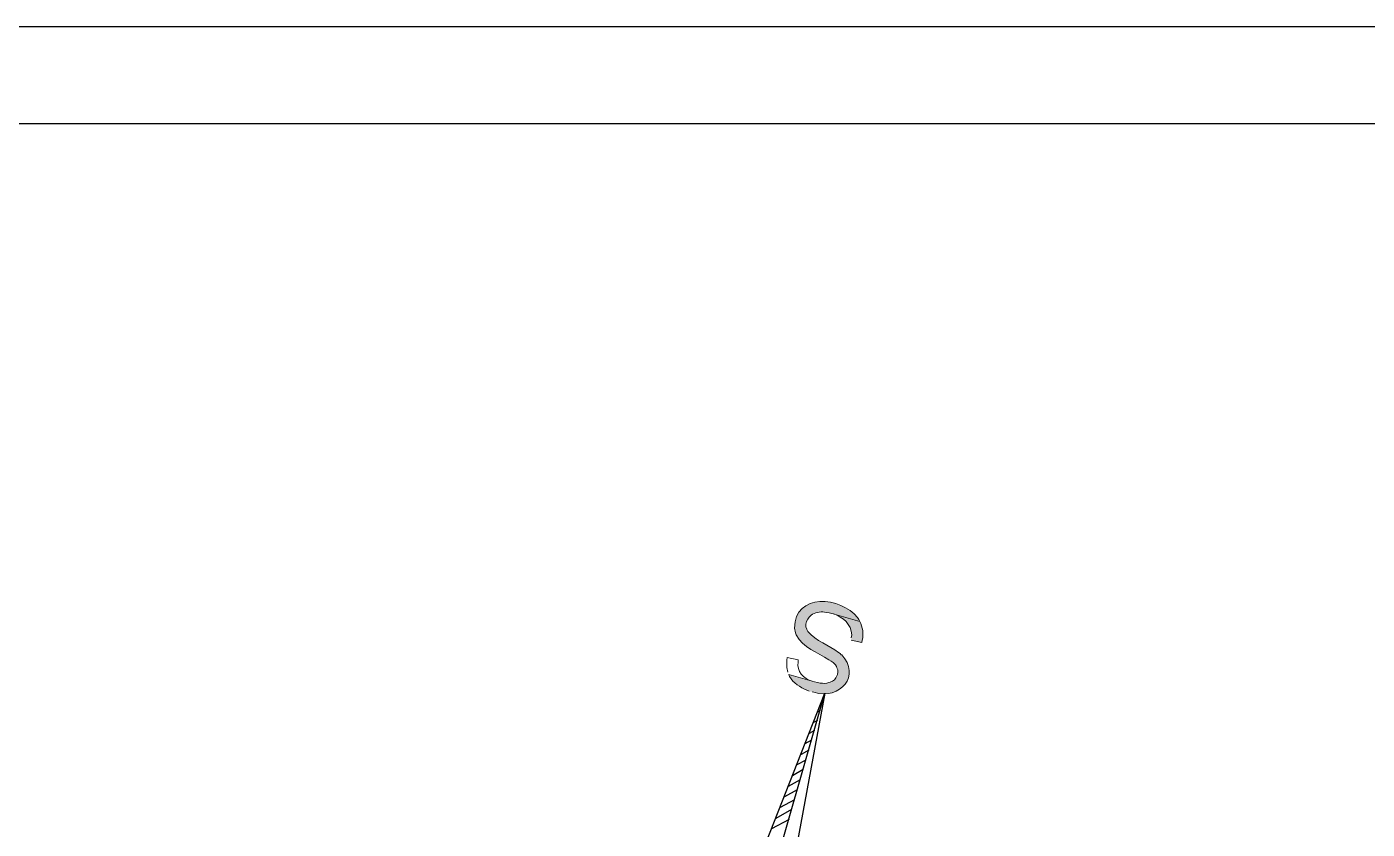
# Model space of a CAD drawing. Header units: millimetres. Extents: x -3 to 3438, y -2371 to 140.
# Drawn here: x 506.06 to 528.22, y 126.63 to 139.89 of the extents above; entities that cross this region are included whole.
import ezdxf

# ---------------------------------------------------------------- set-up
doc = ezdxf.new("R2010")
doc.units = ezdxf.units.MM
doc.layers.add('1- 1', color=1, linetype='Continuous')

msp = doc.modelspace()

# ---------------------------------------------------------------- hatches: boundary and pattern name
at = {"layer": '1- 1'}
h = msp.add_hatch(color=256, dxfattribs=at)
edge = h.paths.add_edge_path()
edge.add_spline(control_points=[(519.042, 128.902), (519.042, 128.902), (519.073, 128.895), (519.073, 128.895), (519.517, 128.758), (519.848, 129.18), (519.532, 129.511), (519.532, 129.511), (519.524, 129.511), (519.524, 129.511), (519.524, 129.511), (519.508, 129.534), (519.508, 129.534), (519.508, 129.534), (519.476, 129.55), (519.476, 129.55), (519.325, 129.675), (519.105, 129.739), (518.971, 129.898), (518.971, 129.898), (518.955, 129.929), (518.955, 129.929), (518.955, 129.929), (518.955, 129.937), (518.955, 129.937), (518.955, 129.937), (518.939, 129.977), (518.939, 129.977), (518.932, 130.036), (518.957, 130.091), (518.994, 130.135), (518.994, 130.135), (519.026, 130.166), (519.026, 130.166), (519.026, 130.166), (519.05, 130.182), (519.05, 130.182), (519.124, 130.219), (519.197, 130.235), (519.279, 130.214), (519.279, 130.214), (519.326, 130.206), (519.326, 130.206), (519.326, 130.206), (519.366, 130.198), (519.366, 130.198), (519.366, 130.198), (519.832, 130.064), (519.832, 130.064), (519.832, 130.064), (519.816, 130.095), (519.816, 130.095), (519.816, 130.095), (519.792, 130.127), (519.792, 130.127), (519.522, 130.477), (518.756, 130.541), (518.75, 129.953), (518.75, 129.953), (518.765, 129.874), (518.765, 129.874), (518.765, 129.874), (518.781, 129.842), (518.781, 129.842), (518.889, 129.628), (519.132, 129.556), (519.318, 129.432), (519.318, 129.432), (519.358, 129.408), (519.358, 129.408), (519.358, 129.408), (519.389, 129.384), (519.389, 129.384), (519.389, 129.384), (519.413, 129.361), (519.413, 129.361), (519.413, 129.361), (519.429, 129.345), (519.429, 129.345), (519.429, 129.345), (519.445, 129.321), (519.445, 129.321), (519.445, 129.321), (519.453, 129.297), (519.453, 129.297), (519.453, 129.297), (519.468, 129.266), (519.468, 129.266), (519.468, 129.266), (519.468, 129.226), (519.468, 129.226), (519.468, 129.226), (519.46, 129.187), (519.46, 129.187), (519.46, 129.187), (519.453, 129.163), (519.453, 129.163), (519.453, 129.163), (519.437, 129.132), (519.437, 129.132), (519.437, 129.132), (519.413, 129.1), (519.413, 129.1), (519.413, 129.1), (519.381, 129.076), (519.381, 129.076), (519.381, 129.076), (519.342, 129.06), (519.342, 129.06), (519.342, 129.06), (519.318, 129.053), (519.318, 129.053), (519.318, 129.053), (519.287, 129.045), (519.287, 129.045), (519.287, 129.045), (519.255, 129.037), (519.255, 129.037), (519.255, 129.037), (519.216, 129.045), (519.216, 129.045), (519.216, 129.045), (519.176, 129.045), (519.176, 129.045), (519.176, 129.045), (519.129, 129.053), (519.129, 129.053), (519.129, 129.053), (519.081, 129.068), (519.081, 129.068), (519.081, 129.068), (518.655, 129.187), (518.655, 129.187), (518.655, 129.187), (518.671, 129.155), (518.671, 129.155), (518.73, 129.044), (518.846, 128.979), (518.955, 128.926), (518.955, 128.926), (518.994, 128.91), (518.994, 128.91)], knot_values=[0, 0, 0, 0, 0.035278, 0.035278, 0.035278, 0.070556, 0.070556, 0.070556, 0.105833, 0.105833, 0.105833, 0.141111, 0.141111, 0.141111, 0.176389, 0.176389, 0.176389, 0.211667, 0.211667, 0.211667, 0.246944, 0.246944, 0.246944, 0.282222, 0.282222, 0.282222, 0.3175, 0.3175, 0.3175, 0.352778, 0.352778, 0.352778, 0.388056, 0.388056, 0.388056, 0.423333, 0.423333, 0.423333, 0.458611, 0.458611, 0.458611, 0.493889, 0.493889, 0.493889, 0.529167, 0.529167, 0.529167, 0.564444, 0.564444, 0.564444, 0.599722, 0.599722, 0.599722, 0.635, 0.635, 0.635, 0.670278, 0.670278, 0.670278, 0.705556, 0.705556, 0.705556, 0.740833, 0.740833, 0.740833, 0.776111, 0.776111, 0.776111, 0.811389, 0.811389, 0.811389, 0.846667, 0.846667, 0.846667, 0.881944, 0.881944, 0.881944, 0.917222, 0.917222, 0.917222, 0.9525, 0.9525, 0.9525, 0.987778, 0.987778, 0.987778, 1.023056, 1.023056, 1.023056, 1.058333, 1.058333, 1.058333, 1.093611, 1.093611, 1.093611, 1.128889, 1.128889, 1.128889, 1.164167, 1.164167, 1.164167, 1.199444, 1.199444, 1.199444, 1.234722, 1.234722, 1.234722, 1.27, 1.27, 1.27, 1.305278, 1.305278, 1.305278, 1.340556, 1.340556, 1.340556, 1.375833, 1.375833, 1.375833, 1.411111, 1.411111, 1.411111, 1.446389, 1.446389, 1.446389, 1.481667, 1.481667, 1.481667, 1.516944, 1.516944, 1.516944, 1.552222, 1.552222, 1.552222, 1.5875, 1.5875, 1.5875, 1.622778, 1.622778, 1.622778, 1.658056, 1.658056, 1.658056, 1.658056], degree=3, periodic=0)
edge.add_line((518.994, 128.91), (519.042, 128.902))
h = msp.add_hatch(color=256, dxfattribs=at)
edge = h.paths.add_edge_path()
edge.add_spline(control_points=[(519.69, 129.756), (519.69, 129.756), (519.863, 129.716), (519.863, 129.716), (519.863, 129.716), (519.871, 129.756), (519.871, 129.756), (519.9, 129.844), (519.876, 129.982), (519.832, 130.064), (519.832, 130.064), (519.366, 130.198), (519.366, 130.198), (519.366, 130.198), (519.397, 130.19), (519.397, 130.19), (519.552, 130.136), (519.692, 130.015), (519.697, 129.842), (519.697, 129.842), (519.69, 129.795), (519.69, 129.795)], knot_values=[0, 0, 0, 0, 0.035278, 0.035278, 0.035278, 0.070556, 0.070556, 0.070556, 0.105833, 0.105833, 0.105833, 0.141111, 0.141111, 0.141111, 0.176389, 0.176389, 0.176389, 0.211667, 0.211667, 0.211667, 0.246944, 0.246944, 0.246944, 0.246944], degree=3, periodic=0)
edge.add_line((519.69, 129.795), (519.69, 129.756))

# ---------------------------------------------------------------- linework, layer by layer
at = {"layer": '1- 1', "lineweight": 25}
for points in [[(294.776, 139.89), (294.776, -75.213), (584.919, -75.213), (584.919, 139.89), (294.776, 139.89)], [(540.25, 138.286), (296.285, 138.286), (296.285, -74.218)], [(515.709, 119.874), (519.255, 128.879), (517.494, 119.361)], [(516.348, 118.729), (519.255, 128.879)], [(519.176, 128.594), (519.137, 128.571)], [(519.224, 128.76), (519.208, 128.744)], [(519.129, 128.429), (519.066, 128.397)], [(519.081, 128.263), (518.994, 128.215)], [(518.987, 127.939), (518.86, 127.868)], [(519.034, 128.105), (518.923, 128.041)], [(518.939, 127.773), (518.789, 127.694)], [(518.892, 127.615), (518.718, 127.512)], [(518.797, 127.283), (518.584, 127.165)], [(518.844, 127.449), (518.647, 127.338)], [(518.75, 127.117), (518.513, 126.991)], [(518.663, 126.793), (518.37, 126.635)], [(518.702, 126.959), (518.442, 126.809)]]:
    msp.add_lwpolyline(points, dxfattribs=at)
at = {"layer": '1- 1', "lineweight": 0}
for points, knots in [([(519.042, 128.902), (519.042, 128.902), (519.073, 128.895), (519.073, 128.895), (519.517, 128.758), (519.848, 129.18), (519.532, 129.511), (519.532, 129.511), (519.524, 129.511), (519.524, 129.511), (519.524, 129.511), (519.508, 129.534), (519.508, 129.534), (519.508, 129.534), (519.476, 129.55), (519.476, 129.55), (519.325, 129.675), (519.105, 129.739), (518.971, 129.898), (518.971, 129.898), (518.955, 129.929), (518.955, 129.929), (518.955, 129.929), (518.955, 129.937), (518.955, 129.937), (518.955, 129.937), (518.939, 129.977), (518.939, 129.977), (518.932, 130.036), (518.957, 130.091), (518.994, 130.135), (518.994, 130.135), (519.026, 130.166), (519.026, 130.166), (519.026, 130.166), (519.05, 130.182), (519.05, 130.182), (519.124, 130.219), (519.197, 130.235), (519.279, 130.214), (519.279, 130.214), (519.326, 130.206), (519.326, 130.206), (519.326, 130.206), (519.366, 130.198), (519.366, 130.198), (519.366, 130.198), (519.832, 130.064), (519.832, 130.064), (519.832, 130.064), (519.816, 130.095), (519.816, 130.095), (519.816, 130.095), (519.792, 130.127), (519.792, 130.127), (519.522, 130.477), (518.756, 130.541), (518.75, 129.953), (518.75, 129.953), (518.765, 129.874), (518.765, 129.874), (518.765, 129.874), (518.781, 129.842), (518.781, 129.842), (518.889, 129.628), (519.132, 129.556), (519.318, 129.432), (519.318, 129.432), (519.358, 129.408), (519.358, 129.408), (519.358, 129.408), (519.389, 129.384), (519.389, 129.384), (519.389, 129.384), (519.413, 129.361), (519.413, 129.361), (519.413, 129.361), (519.429, 129.345), (519.429, 129.345), (519.429, 129.345), (519.445, 129.321), (519.445, 129.321), (519.445, 129.321), (519.453, 129.297), (519.453, 129.297), (519.453, 129.297), (519.468, 129.266), (519.468, 129.266), (519.468, 129.266), (519.468, 129.226), (519.468, 129.226), (519.468, 129.226), (519.46, 129.187), (519.46, 129.187), (519.46, 129.187), (519.453, 129.163), (519.453, 129.163), (519.453, 129.163), (519.437, 129.132), (519.437, 129.132), (519.437, 129.132), (519.413, 129.1), (519.413, 129.1), (519.413, 129.1), (519.381, 129.076), (519.381, 129.076), (519.381, 129.076), (519.342, 129.06), (519.342, 129.06), (519.342, 129.06), (519.318, 129.053), (519.318, 129.053), (519.318, 129.053), (519.287, 129.045), (519.287, 129.045), (519.287, 129.045), (519.255, 129.037), (519.255, 129.037), (519.255, 129.037), (519.216, 129.045), (519.216, 129.045), (519.216, 129.045), (519.176, 129.045), (519.176, 129.045), (519.176, 129.045), (519.129, 129.053), (519.129, 129.053), (519.129, 129.053), (519.081, 129.068), (519.081, 129.068), (519.081, 129.068), (518.655, 129.187), (518.655, 129.187), (518.655, 129.187), (518.671, 129.155), (518.671, 129.155), (518.73, 129.044), (518.846, 128.979), (518.955, 128.926), (518.955, 128.926), (518.994, 128.91), (518.994, 128.91)], [0, 0, 0, 0, 1, 1, 1, 2, 2, 2, 3, 3, 3, 4, 4, 4, 5, 5, 5, 6, 6, 6, 7, 7, 7, 8, 8, 8, 9, 9, 9, 10, 10, 10, 11, 11, 11, 12, 12, 12, 13, 13, 13, 14, 14, 14, 15, 15, 15, 16, 16, 16, 17, 17, 17, 18, 18, 18, 19, 19, 19, 20, 20, 20, 21, 21, 21, 22, 22, 22, 23, 23, 23, 24, 24, 24, 25, 25, 25, 26, 26, 26, 27, 27, 27, 28, 28, 28, 29, 29, 29, 30, 30, 30, 31, 31, 31, 32, 32, 32, 33, 33, 33, 34, 34, 34, 35, 35, 35, 36, 36, 36, 37, 37, 37, 38, 38, 38, 39, 39, 39, 40, 40, 40, 41, 41, 41, 42, 42, 42, 43, 43, 43, 44, 44, 44, 45, 45, 45, 46, 46, 46, 47, 47, 47, 47]), ([(519.69, 129.756), (519.69, 129.756), (519.863, 129.716), (519.863, 129.716), (519.863, 129.716), (519.871, 129.756), (519.871, 129.756), (519.9, 129.844), (519.876, 129.982), (519.832, 130.064), (519.832, 130.064), (519.366, 130.198), (519.366, 130.198), (519.366, 130.198), (519.397, 130.19), (519.397, 130.19), (519.552, 130.136), (519.692, 130.015), (519.697, 129.842), (519.697, 129.842), (519.69, 129.795), (519.69, 129.795)], [0, 0, 0, 0, 1, 1, 1, 2, 2, 2, 3, 3, 3, 4, 4, 4, 5, 5, 5, 6, 6, 6, 7, 7, 7, 7]), ([(518.655, 129.187), (518.655, 129.187), (519.081, 129.068), (519.081, 129.068), (519.081, 129.068), (519.042, 129.076), (519.042, 129.076), (518.904, 129.118), (518.781, 129.239), (518.813, 129.392), (518.813, 129.392), (518.813, 129.432), (518.813, 129.432), (518.813, 129.432), (518.631, 129.471), (518.631, 129.471), (518.631, 129.471), (518.623, 129.424), (518.623, 129.424), (518.623, 129.424), (518.623, 129.305), (518.623, 129.305), (518.623, 129.305), (518.639, 129.226), (518.639, 129.226)], [0, 0, 0, 0, 1, 1, 1, 2, 2, 2, 3, 3, 3, 4, 4, 4, 5, 5, 5, 6, 6, 6, 7, 7, 7, 8, 8, 8, 8])]:
    msp.add_open_spline(points, degree=3, knots=knots, dxfattribs=at)

doc.saveas('drawing.dxf')
